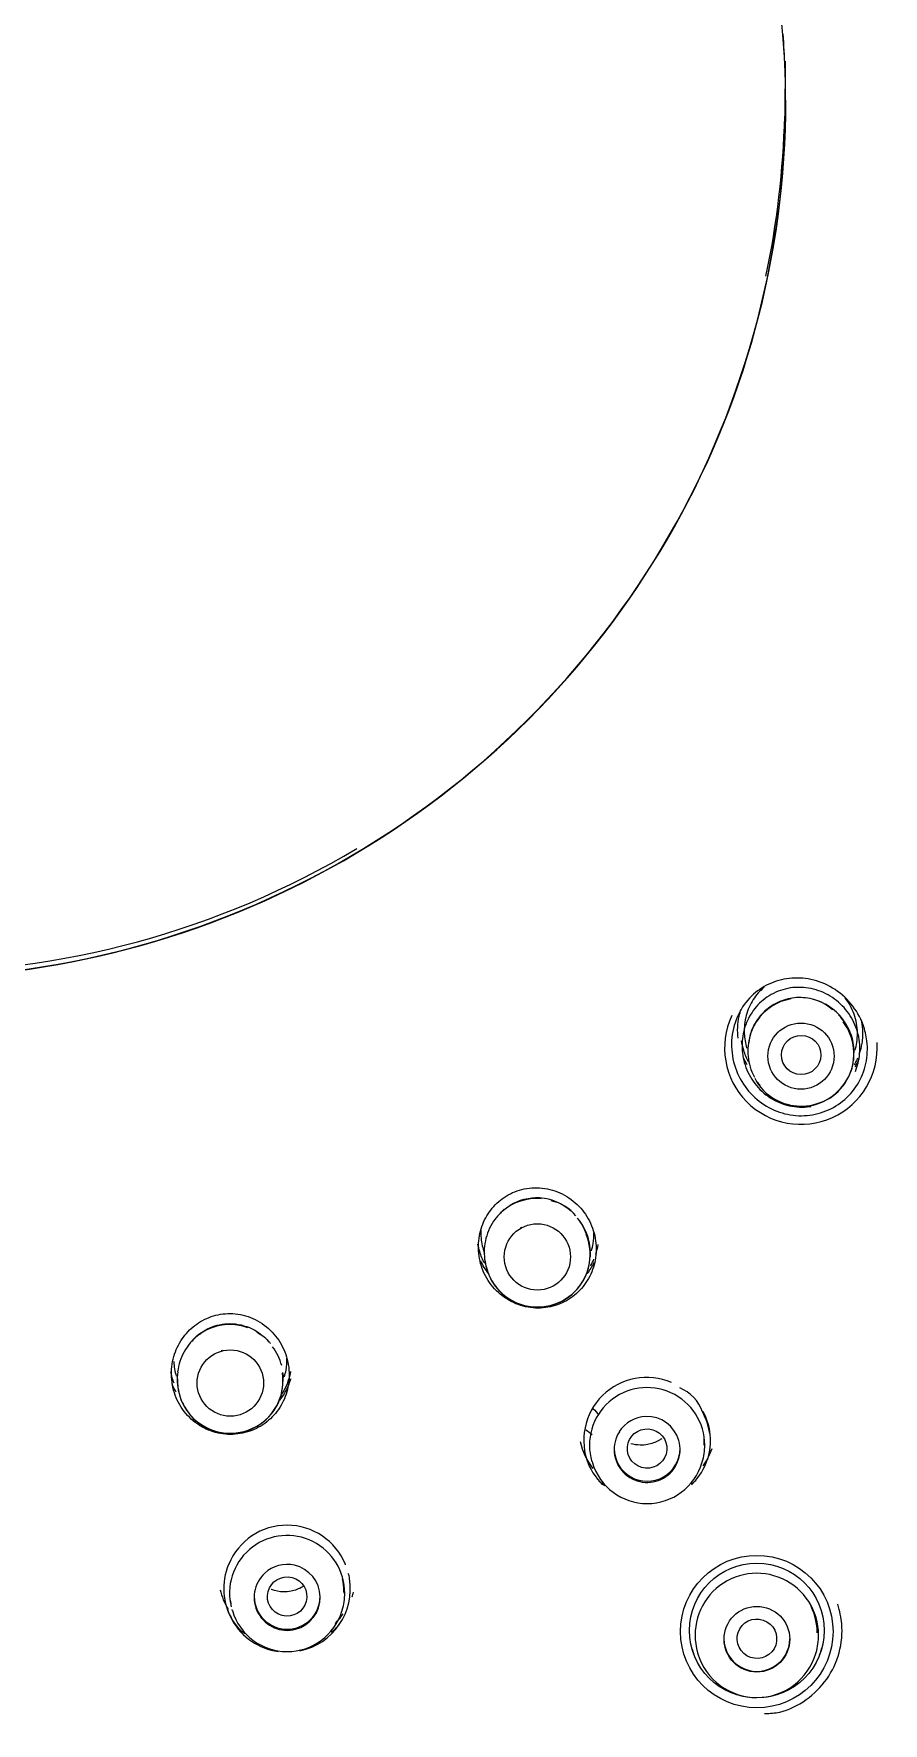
# Model space of a CAD drawing. Header units: millimetres. Extents: x -60 to 7633, y -2614 to 2146.
# Drawn here: x 5512.13 to 5531.48, y 1619.66 to 1658.15 of the extents above; entities that cross this region are included whole.
import ezdxf

# ---------------------------------------------------------------- set-up
doc = ezdxf.new("R2010")
doc.units = ezdxf.units.MM
doc.layers.get('0').update_dxf_attribs({"color": 250})

msp = doc.modelspace()

# ---------------------------------------------------------------- linework, layer by layer
at = {"linetype": 'Continuous'}
for p, q in [((5529.239, 1657.527), (5529.231, 1656.271)), ((5529.084, 1635.413), (5529.062, 1635.391)), ((5530.804, 1634.767), (5530.803, 1634.791)), ((5528.445, 1634.612), (5528.455, 1634.579)), ((5530.76, 1634.567), (5530.763, 1634.577)), ((5523.236, 1630.954), (5523.209, 1630.938)), ((5522.364, 1630.456), (5522.392, 1630.361)), ((5522.44, 1630.025), (5522.447, 1630.003)), ((5524.753, 1629.994), (5524.757, 1630.005)), ((5517.49, 1628.331), (5517.488, 1628.333)), ((5516.424, 1628.149), (5516.394, 1628.141)), ((5515.445, 1627.145), (5515.453, 1627.12)), ((5517.757, 1627.116), (5517.76, 1627.128)), ((5524.842, 1625.619), (5524.852, 1625.584)), ((5527.349, 1625.591), (5527.355, 1625.613)), ((5516.567, 1623.28), (5516.565, 1623.275)), ((5519.228, 1623.271), (5519.226, 1623.276)), ((5516.64, 1622.249), (5516.648, 1622.223)), ((5519.147, 1622.215), (5519.153, 1622.238)), ((5527.246, 1621.265), (5527.254, 1621.238)), ((5529.943, 1621.246), (5529.951, 1621.272))]:
    msp.add_line(p, q, dxfattribs=at)
for centre, radius in [((5529.602, 1634.858), 0.754), ((5523.597, 1630.284), 0.755), ((5516.603, 1627.409), 0.756), ((5528.596, 1621.747), 1.737), ((5528.597, 1621.771), 1.536), ((5528.598, 1621.573), 0.748)]:
    msp.add_circle(centre, radius, dxfattribs=at)
for centre, radius, start, end in [((5509.098, 1656.352), 60.161, 0.4064, 179.5936), ((5509.216, 1656.519), 20.039, 1.7008, 90.3398), ((5509.235, 1656.764), 20.002, 348.0625, 358.5877), ((5509.263, 1655.814), 51.485, 269.8154, 359.7687), ((5509.392, 1655.722), 51.623, 269.6734, 359.8451), ((5509.235, 1656.764), 20.002, 269.6066, 300.8246), ((5529.559, 1635.02), 1.156, 99.1555, 146.4924), ((5529.6, 1635.113), 1.077, 48.0881, 89.5006), ((5529.601, 1635.044), 1.739, 154.9635, 4.1152), ((5529.622, 1634.98), 1.231, 146.5639, 157.7777), ((5529.61, 1634.911), 1.199, 207.7286, 37.5001), ((5529.559, 1634.92), 1.256, 18.9582, 44.1712), ((5529.682, 1634.976), 1.29, 169.4266, 190.9287), ((5529.595, 1634.99), 1.202, 157.7416, 169.3287), ((5529.559, 1634.92), 1.256, 11.3155, 15.6899), ((5529.597, 1634.928), 1.217, 0.0662, 11.3215), ((5529.622, 1634.965), 1.229, 190.9689, 202.2394), ((5529.699, 1634.998), 1.313, 202.28, 208.1439), ((5529.606, 1634.924), 1.206, 230.2175, 342.7223), ((5529.62, 1634.918), 1.193, 338.7908, 348.9975), ((5529.609, 1634.94), 1.206, 213.9346, 218.3052), ((5523.61, 1630.407), 1.222, 131.6644, 142.9596), ((5523.567, 1630.451), 1.161, 84.1627, 131.4999), ((5523.753, 1630.667), 0.905, 37.4811, 79.7462), ((5523.671, 1630.386), 1.286, 154.6917, 176.2542), ((5523.587, 1630.424), 1.193, 142.9229, 154.5807), ((5523.566, 1630.367), 1.238, 29.2733, 40.3549), ((5523.555, 1630.356), 1.253, 356.4841, 29.45), ((5523.599, 1630.336), 1.2, 192.9367, 22.6696), ((5523.615, 1630.391), 1.229, 176.2882, 187.5629), ((5523.702, 1630.403), 1.317, 187.6037, 196.7083), ((5523.599, 1630.35), 1.207, 196.7181, 342.8665), ((5523.568, 1630.363), 1.242, 343.2724, 345.1241), ((5516.614, 1627.537), 1.212, 116.7824, 128.1566), ((5516.588, 1627.576), 1.166, 69.2838, 116.5377), ((5516.646, 1627.512), 1.253, 139.715, 161.8248), ((5516.596, 1627.557), 1.186, 128.1203, 139.8373), ((5516.518, 1627.468), 1.301, 25.6787, 36.2699), ((5516.621, 1627.515), 1.228, 161.6055, 172.8863), ((5516.547, 1627.486), 1.267, 14.6869, 25.5308), ((5516.713, 1627.505), 1.32, 172.9275, 183.338), ((5516.607, 1627.499), 1.214, 183.3497, 194.7171), ((5516.6, 1627.462), 1.202, 178.1916, 8.1218), ((5526.089, 1626.104), 1.435, 66.7511, 202.494), ((5516.674, 1627.515), 1.283, 194.6504, 196.7315), ((5516.604, 1627.474), 1.208, 200.3223, 342.784), ((5516.604, 1627.477), 1.208, 330.2808, 341.6207), ((5526.097, 1625.994), 1.313, 0, 196.7001), ((5526.497, 1626.454), 0.913, 19.1021, 67.9632), ((5516.646, 1627.507), 1.255, 205.5351, 207.6743), ((5516.646, 1627.507), 1.255, 214.9781, 216.4901), ((5526.097, 1625.896), 0.751, 147.3341, 92.2733), ((5526.093, 1625.903), 0.745, 91.9949, 147.6125), ((5525.762, 1625.937), 1.795, 10.3819, 27.0499), ((5526.101, 1626.092), 1.441, 342.9953, 27.7004), ((5524.333, 1625.675), 0.753, 47.3014, 60.9372), ((5526.096, 1626.427), 1.566, 192.9593, 217.8498), ((5526.097, 1625.994), 1.313, 343.1545, 0), ((5526.096, 1626.427), 1.566, 324.7652, 340.9206), ((5526.098, 1626.016), 1.302, 0, 5.7335), ((5526.098, 1626.016), 1.302, 359.1446, 0), ((5526.096, 1626.129), 1.45, 197.9377, 225.6502), ((5526.099, 1625.966), 1.302, 196.6653, 343.3144), ((5526.096, 1626.129), 1.45, 314.3569, 342.7411), ((5526.1, 1626.43), 1.664, 228.8954, 234.6626), ((5526.1, 1626.43), 1.664, 307.2386, 311.9896), ((5517.895, 1622.733), 1.437, 22.203, 157.6284), ((5517.897, 1622.623), 1.313, 0, 190.4067), ((5517.895, 1622.721), 1.442, 157.3763, 262.0062), ((5517.897, 1622.526), 0.751, 132.4608, 77.3035), ((5517.895, 1622.531), 0.747, 77.1157, 132.6487), ((5517.895, 1622.721), 1.442, 281.6169, 9.4124), ((5517.897, 1622.676), 1.294, 0, 12.2233), ((5519.006, 1622.935), 0.312, 3.9986, 25.4228), ((5528.597, 1621.668), 1.407, 0, 196.6259), ((5517.897, 1623.056), 1.567, 193.0969, 210.7199), ((5517.898, 1622.594), 1.303, 185.8183, 192.4181), ((5517.897, 1622.623), 1.313, 342.9494, 0), ((5517.897, 1622.676), 1.294, 358.8065, 0), ((5517.897, 1622.645), 1.302, 0, 6.0776), ((5517.897, 1622.645), 1.302, 359.1345, 0), ((5517.897, 1623.056), 1.567, 340.7425, 344.7375), ((5517.896, 1622.757), 1.451, 197.9065, 225.6836), ((5517.898, 1622.594), 1.303, 196.5232, 343.0774), ((5517.897, 1623.056), 1.567, 314.1557, 324.583), ((5528.597, 1621.723), 1.373, 0, 25.5564), ((5517.899, 1623.059), 1.664, 226.0253, 234.6189), ((5517.899, 1623.059), 1.664, 307.1702, 312.0912), ((5517.896, 1622.757), 1.451, 314.3348, 320.2651), ((5528.597, 1621.668), 1.407, 343.5959, 0), ((5528.597, 1621.723), 1.373, 359.9389, 0), ((5528.597, 1621.804), 1.544, 196.6661, 201.5629), ((5528.597, 1621.804), 1.544, 337.5226, 343.4978), ((5528.597, 1621.644), 1.4, 196.6788, 343.6051)]:
    msp.add_arc(centre, radius, start, end, dxfattribs=at)
for centre, major_axis, start_param, end_param in [((5509.098, 1655.606), (51.65, 0), 0, 3.141593), ((5509.098, 1655.697), (51.15, 0), 0, 3.141593), ((5509.098, 1656.641), (20.155, 0), 3.067602, 6.283185), ((5509.098, 1656.641), (20.155, 0), 0, 0.075268), ((5509.098, 1656.641), (-20.162, 0), 0, 3.141593), ((5526.098, 1625.917), (-0.75, 0), 0, 3.141593), ((5517.897, 1622.545), (0.75, 0), 3.141593, 6.283185), ((5528.598, 1621.585), (-0.75, 0), 0, 3.141593)]:
    msp.add_ellipse(centre, major_axis=major_axis, ratio=0.992546, start_param=start_param, end_param=end_param, dxfattribs=at)
for centre, major_axis, ratio in [((5509.098, 1655.559), (51.15, 0), 0.992546), ((5509.098, 1655.41), (47.938, 0), 0.992546), ((5509.098, 1655.388), (47.807, 0), 0.992546), ((5529.607, 1634.884), (0.45, -0.005), 0.992544), ((5526.097, 1625.917), (-0.449, 0.038), 0.993119), ((5517.897, 1622.546), (-0.449, 0.024), 0.993676), ((5528.598, 1621.584), (-0.391, 0.227), 0.992529)]:
    msp.add_ellipse(centre, major_axis=major_axis, ratio=ratio, dxfattribs=at)
for points, knots in [([(5522.843, 1481.091), (5522.843, 1481.571), (5522.844, 1482.775), (5522.847, 1485.179), (5522.852, 1488.282), (5522.86, 1491.89), (5522.875, 1497.224), (5522.904, 1504.223), (5522.957, 1512.406), (5523.028, 1520.179), (5523.116, 1527.296), (5523.224, 1533.929), (5523.356, 1540.332), (5523.513, 1546.396), (5523.697, 1552.054), (5523.894, 1556.945), (5524.099, 1561.14), (5524.309, 1564.719), (5524.54, 1568.027), (5524.795, 1571.051), (5525.08, 1573.799), (5525.36, 1576.03), (5525.652, 1577.972), (5525.994, 1579.894), (5526.451, 1582.005), (5527.09, 1584.359), (5528.015, 1587.045), (5529.302, 1589.972), (5530.993, 1593.048), (5533.052, 1596.171), (5535.221, 1599.006), (5537.421, 1601.592), (5539.507, 1603.861), (5541.576, 1605.962), (5543.425, 1607.744), (5544.898, 1609.124), (5546.109, 1610.246), (5547.238, 1611.292), (5548.45, 1612.428), (5549.874, 1613.797), (5551.616, 1615.548), (5553.736, 1617.838), (5555.92, 1620.453), (5558.058, 1623.335), (5560.07, 1626.408), (5562.089, 1629.95), (5564.08, 1634.013), (5565.985, 1638.661), (5567.444, 1643.331), (5568.42, 1647.871), (5569.078, 1652.281), (5569.194, 1655.072), (5569.257, 1656.787)], [0, 0, 0, 0, 0.006885, 0.020348, 0.037071, 0.056252, 0.077204, 0.121363, 0.166767, 0.206433, 0.244124, 0.279166, 0.311202, 0.345255, 0.374956, 0.400588, 0.422548, 0.441276, 0.457212, 0.474898, 0.489196, 0.500836, 0.510402, 0.5202, 0.531676, 0.544493, 0.558717, 0.57652, 0.594951, 0.614189, 0.635771, 0.651589, 0.668167, 0.684833, 0.698592, 0.709103, 0.716983, 0.724876, 0.733545, 0.74335, 0.756191, 0.772621, 0.792707, 0.810076, 0.829411, 0.850873, 0.874706, 0.901154, 0.930588, 0.95212, 0.975217, 1, 1, 1, 1]), ([(5531.105, 1635.206), (5531.125, 1635.035), (5531.117, 1634.858), (5531.08, 1634.69), (5531.044, 1634.522), (5530.978, 1634.358), (5530.887, 1634.212), (5530.798, 1634.067), (5530.682, 1633.937), (5530.55, 1633.831), (5530.42, 1633.726), (5530.269, 1633.642), (5530.111, 1633.586), (5529.952, 1633.53), (5529.782, 1633.501), (5529.614, 1633.5), (5529.444, 1633.499), (5529.272, 1633.528), (5529.111, 1633.582), (5528.947, 1633.638), (5528.79, 1633.723), (5528.653, 1633.829), (5528.512, 1633.938), (5528.388, 1634.073), (5528.29, 1634.222), (5528.189, 1634.376), (5528.113, 1634.549), (5528.069, 1634.727), (5528.024, 1634.908), (5528.009, 1635.099), (5528.028, 1635.285), (5528.047, 1635.466), (5528.098, 1635.647), (5528.178, 1635.81), (5528.253, 1635.964), (5528.356, 1636.107), (5528.478, 1636.225), (5528.593, 1636.337), (5528.729, 1636.431), (5528.874, 1636.498), (5529.018, 1636.566), (5529.175, 1636.61), (5529.332, 1636.628), (5529.497, 1636.647), (5529.666, 1636.638), (5529.828, 1636.604), (5530.001, 1636.567), (5530.169, 1636.501), (5530.321, 1636.41), (5530.479, 1636.316), (5530.623, 1636.192), (5530.741, 1636.05), (5530.859, 1635.907), (5530.955, 1635.742), (5531.019, 1635.568), (5531.061, 1635.451), (5531.09, 1635.329), (5531.105, 1635.206)], [0, 0, 0, 0, 0.052521, 0.052521, 0.052521, 0.105091, 0.105091, 0.105091, 0.157049, 0.157049, 0.157049, 0.208513, 0.208513, 0.208513, 0.260176, 0.260176, 0.260176, 0.31254, 0.31254, 0.31254, 0.36602, 0.36602, 0.36602, 0.42105, 0.42105, 0.42105, 0.477739, 0.477739, 0.477739, 0.535038, 0.535038, 0.535038, 0.590781, 0.590781, 0.590781, 0.642994, 0.642994, 0.642994, 0.692346, 0.692346, 0.692346, 0.741634, 0.741634, 0.741634, 0.79331, 0.79331, 0.79331, 0.848311, 0.848311, 0.848311, 0.905426, 0.905426, 0.905426, 0.962336, 0.962336, 0.962336, 1, 1, 1, 1]), ([(5530.935, 1635.181), (5530.917, 1635.335), (5530.873, 1635.488), (5530.807, 1635.627), (5530.74, 1635.766), (5530.65, 1635.895), (5530.544, 1636.004), (5530.435, 1636.116), (5530.306, 1636.21), (5530.168, 1636.279), (5530.027, 1636.35), (5529.872, 1636.397), (5529.716, 1636.416), (5529.559, 1636.435), (5529.397, 1636.425), (5529.243, 1636.387), (5529.097, 1636.35), (5528.953, 1636.286), (5528.827, 1636.199), (5528.709, 1636.118), (5528.603, 1636.014), (5528.517, 1635.898), (5528.435, 1635.785), (5528.37, 1635.657), (5528.327, 1635.525), (5528.282, 1635.389), (5528.259, 1635.244), (5528.259, 1635.102), (5528.258, 1634.951), (5528.282, 1634.798), (5528.328, 1634.656), (5528.377, 1634.505), (5528.453, 1634.361), (5528.549, 1634.236), (5528.646, 1634.108), (5528.767, 1633.996), (5528.902, 1633.91), (5529.035, 1633.825), (5529.185, 1633.762), (5529.34, 1633.728), (5529.489, 1633.694), (5529.648, 1633.688), (5529.8, 1633.708), (5529.813, 1633.709), (5529.825, 1633.711), (5529.838, 1633.713)], [0, 0, 0, 0, 0.0543518, 0.0543518, 0.0543518, 0.1086308, 0.1086308, 0.1086308, 0.164191, 0.164191, 0.164191, 0.2211412, 0.2211412, 0.2211412, 0.278179, 0.278179, 0.278179, 0.3324482, 0.3324482, 0.3324482, 0.3831922, 0.3831922, 0.3831922, 0.432044, 0.432044, 0.432044, 0.4822299, 0.4822299, 0.4822299, 0.5355514, 0.5355514, 0.5355514, 0.5917937, 0.5917937, 0.5917937, 0.6489428, 0.6489428, 0.6489428, 0.7051626, 0.7051626, 0.7051626, 0.7596743, 0.7596743, 0.7596743, 0.7641944, 0.7641944, 0.7641944, 0.7641944]), ([(5528.761, 1636.427), (5528.667, 1636.347), (5528.583, 1636.252), (5528.516, 1636.147), (5528.445, 1636.036), (5528.39, 1635.912), (5528.356, 1635.785), (5528.321, 1635.653), (5528.306, 1635.513), (5528.312, 1635.377), (5528.317, 1635.264), (5528.336, 1635.151), (5528.369, 1635.042)], [0.3900375, 0.3900375, 0.3900375, 0.3900375, 0.4351335, 0.4351335, 0.4351335, 0.4830346, 0.4830346, 0.4830346, 0.533064, 0.533064, 0.533064, 0.5747629, 0.5747629, 0.5747629, 0.5747629]), ([(5528.17, 1635.267), (5528.151, 1635.43), (5528.158, 1635.6), (5528.194, 1635.762), (5528.206, 1635.818), (5528.222, 1635.874), (5528.241, 1635.929)], [0, 0, 0, 0, 0.05436802, 0.05436802, 0.05436802, 0.07329127, 0.07329127, 0.07329127, 0.07329127]), ([(5530.804, 1634.767), (5530.811, 1634.912), (5530.819, 1635.159), (5530.676, 1635.55), (5530.415, 1635.889), (5530.039, 1636.127), (5529.613, 1636.215), (5529.206, 1636.158), (5528.842, 1635.968), (5528.585, 1635.684), (5528.445, 1635.395), (5528.424, 1635.239), (5528.415, 1635.171)], [0, 0, 0, 0, 0.103092, 0.205355, 0.315517, 0.441505, 0.553251, 0.656121, 0.759186, 0.866782, 0.95079, 1, 1, 1, 1]), ([(5530.874, 1635.165), (5530.896, 1635.309), (5530.894, 1635.46), (5530.868, 1635.603), (5530.842, 1635.746), (5530.792, 1635.886), (5530.723, 1636.013), (5530.69, 1636.073), (5530.652, 1636.13), (5530.611, 1636.184)], [0, 0, 0, 0, 0.0531268, 0.0531268, 0.0531268, 0.106173, 0.106173, 0.106173, 0.1312236, 0.1312236, 0.1312236, 0.1312236]), ([(5530.966, 1635.7), (5530.984, 1635.623), (5530.996, 1635.545), (5531.002, 1635.466), (5531.009, 1635.36), (5531.004, 1635.253), (5530.988, 1635.148)], [0.93755948, 0.93755948, 0.93755948, 0.93755948, 0.96420695, 0.96420695, 0.96420695, 1, 1, 1, 1]), ([(5528.408, 1634.725), (5528.363, 1634.81), (5528.325, 1634.899), (5528.297, 1634.99), (5528.276, 1635.059), (5528.26, 1635.131), (5528.249, 1635.204)], [0.39178459, 0.39178459, 0.39178459, 0.39178459, 0.42461828, 0.42461828, 0.42461828, 0.44967199, 0.44967199, 0.44967199, 0.44967199]), ([(5530.841, 1634.511), (5530.893, 1634.637), (5530.926, 1634.773), (5530.938, 1634.909), (5530.946, 1634.999), (5530.945, 1635.091), (5530.935, 1635.181)], [0.92068518, 0.92068518, 0.92068518, 0.92068518, 0.96844608, 0.96844608, 0.96844608, 1, 1, 1, 1]), ([(5530.891, 1634.812), (5530.876, 1634.777), (5530.859, 1634.742), (5530.841, 1634.709), (5530.832, 1634.692), (5530.823, 1634.675), (5530.813, 1634.659)], [0.03948877, 0.03948877, 0.03948877, 0.03948877, 0.05235275, 0.05235275, 0.05235275, 0.05884977, 0.05884977, 0.05884977, 0.05884977]), ([(5524.931, 1630.594), (5524.916, 1630.751), (5524.874, 1630.907), (5524.808, 1631.049), (5524.743, 1631.191), (5524.652, 1631.323), (5524.545, 1631.436), (5524.435, 1631.55), (5524.305, 1631.647), (5524.164, 1631.718), (5524.022, 1631.789), (5523.865, 1631.836), (5523.706, 1631.853), (5523.552, 1631.87), (5523.392, 1631.859), (5523.241, 1631.82), (5523.1, 1631.784), (5522.963, 1631.722), (5522.841, 1631.64), (5522.725, 1631.561), (5522.621, 1631.462), (5522.536, 1631.351), (5522.45, 1631.239), (5522.381, 1631.111), (5522.334, 1630.979), (5522.285, 1630.838), (5522.257, 1630.688), (5522.254, 1630.54), (5522.251, 1630.383), (5522.274, 1630.224), (5522.322, 1630.075), (5522.371, 1629.922), (5522.447, 1629.776), (5522.545, 1629.648), (5522.643, 1629.521), (5522.764, 1629.41), (5522.899, 1629.325), (5523.03, 1629.242), (5523.178, 1629.181), (5523.33, 1629.148), (5523.477, 1629.115), (5523.633, 1629.109), (5523.784, 1629.128), (5523.931, 1629.147), (5524.077, 1629.193), (5524.21, 1629.26), (5524.342, 1629.327), (5524.463, 1629.418), (5524.565, 1629.525), (5524.667, 1629.631), (5524.752, 1629.757), (5524.814, 1629.891), (5524.876, 1630.026), (5524.915, 1630.174), (5524.93, 1630.321), (5524.94, 1630.412), (5524.94, 1630.503), (5524.931, 1630.594)], [0, 0, 0, 0, 0.055501, 0.055501, 0.055501, 0.110932, 0.110932, 0.110932, 0.167555, 0.167555, 0.167555, 0.22469, 0.22469, 0.22469, 0.280079, 0.280079, 0.280079, 0.331523, 0.331523, 0.331523, 0.380572, 0.380572, 0.380572, 0.430143, 0.430143, 0.430143, 0.482621, 0.482621, 0.482621, 0.538279, 0.538279, 0.538279, 0.595386, 0.595386, 0.595386, 0.652089, 0.652089, 0.652089, 0.706936, 0.706936, 0.706936, 0.760327, 0.760327, 0.760327, 0.812714, 0.812714, 0.812714, 0.864488, 0.864488, 0.864488, 0.916233, 0.916233, 0.916233, 0.968343, 0.968343, 0.968343, 1, 1, 1, 1]), ([(5522.742, 1631.275), (5522.758, 1631.291), (5522.79, 1631.323), (5522.824, 1631.353), (5522.843, 1631.368)], [0.61677257, 0.61677257, 0.61677257, 0.61677257, 0.6255187, 0.63488082, 0.63488082, 0.63488082, 0.63488082]), ([(5522.976, 1631.462), (5523.177, 1631.583), (5523.497, 1631.666), (5523.873, 1631.604), (5524.123, 1631.511), (5524.282, 1631.405), (5524.366, 1631.33)], [0.6563785, 0.6563785, 0.6563785, 0.6563785, 0.7490485, 0.7807198, 0.8125198, 0.8583262, 0.8583262, 0.8583262, 0.8583262]), ([(5522.307, 1630.892), (5522.306, 1630.859), (5522.306, 1630.827), (5522.307, 1630.795), (5522.312, 1630.681), (5522.331, 1630.566), (5522.364, 1630.455)], [0.52321305, 0.52321305, 0.52321305, 0.52321305, 0.53500725, 0.53500725, 0.53500725, 0.57745301, 0.57745301, 0.57745301, 0.57745301]), ([(5522.399, 1630.132), (5522.352, 1630.218), (5522.313, 1630.31), (5522.284, 1630.403), (5522.267, 1630.46), (5522.253, 1630.518), (5522.243, 1630.577)], [0.38895064, 0.38895064, 0.38895064, 0.38895064, 0.42264578, 0.42264578, 0.42264578, 0.44305146, 0.44305146, 0.44305146, 0.44305146]), ([(5522.503, 1629.884), (5522.497, 1629.891), (5522.492, 1629.898), (5522.487, 1629.904), (5522.415, 1629.994), (5522.354, 1630.093), (5522.304, 1630.196)], [0.90450671, 0.90450671, 0.90450671, 0.90450671, 0.90737311, 0.90737311, 0.90737311, 0.94517416, 0.94517416, 0.94517416, 0.94517416]), ([(5524.879, 1630.232), (5524.863, 1630.196), (5524.846, 1630.16), (5524.827, 1630.125), (5524.819, 1630.111), (5524.811, 1630.096), (5524.802, 1630.081)], [0.03928966, 0.03928966, 0.03928966, 0.03928966, 0.05273628, 0.05273628, 0.05273628, 0.05843172, 0.05843172, 0.05843172, 0.05843172]), ([(5517.939, 1627.71), (5517.926, 1627.87), (5517.885, 1628.028), (5517.82, 1628.173), (5517.755, 1628.319), (5517.665, 1628.454), (5517.556, 1628.569), (5517.446, 1628.685), (5517.314, 1628.783), (5517.17, 1628.854), (5517.029, 1628.924), (5516.873, 1628.97), (5516.716, 1628.986), (5516.568, 1629.001), (5516.414, 1628.99), (5516.269, 1628.953), (5516.132, 1628.918), (5515.999, 1628.86), (5515.881, 1628.783), (5515.763, 1628.707), (5515.657, 1628.61), (5515.57, 1628.502), (5515.478, 1628.388), (5515.404, 1628.258), (5515.352, 1628.122), (5515.297, 1627.977), (5515.267, 1627.821), (5515.261, 1627.666), (5515.256, 1627.506), (5515.279, 1627.342), (5515.328, 1627.189), (5515.377, 1627.037), (5515.454, 1626.89), (5515.552, 1626.763), (5515.648, 1626.638), (5515.768, 1626.529), (5515.901, 1626.445), (5516.03, 1626.363), (5516.175, 1626.303), (5516.324, 1626.27), (5516.47, 1626.238), (5516.623, 1626.23), (5516.772, 1626.249), (5516.919, 1626.267), (5517.065, 1626.31), (5517.197, 1626.376), (5517.329, 1626.442), (5517.452, 1626.531), (5517.555, 1626.636), (5517.659, 1626.742), (5517.746, 1626.867), (5517.81, 1627), (5517.874, 1627.135), (5517.917, 1627.283), (5517.934, 1627.432), (5517.945, 1627.524), (5517.947, 1627.618), (5517.939, 1627.71)], [0, 0, 0, 0, 0.056519, 0.056519, 0.056519, 0.112996, 0.112996, 0.112996, 0.17013, 0.17013, 0.17013, 0.226171, 0.226171, 0.226171, 0.278678, 0.278678, 0.278678, 0.32815, 0.32815, 0.32815, 0.377313, 0.377313, 0.377313, 0.428844, 0.428844, 0.428844, 0.483774, 0.483774, 0.483774, 0.540774, 0.540774, 0.540774, 0.597593, 0.597593, 0.597593, 0.653135, 0.653135, 0.653135, 0.706786, 0.706786, 0.706786, 0.759355, 0.759355, 0.759355, 0.811261, 0.811261, 0.811261, 0.862955, 0.862955, 0.862955, 0.914885, 0.914885, 0.914885, 0.967555, 0.967555, 0.967555, 1, 1, 1, 1]), ([(5515.734, 1628.378), (5515.754, 1628.4), (5515.883, 1628.536), (5516.18, 1628.721), (5516.675, 1628.798), (5517.136, 1628.661), (5517.4, 1628.451), (5517.501, 1628.328), (5517.517, 1628.308)], [0.6109133, 0.6109133, 0.6109133, 0.6109133, 0.6230911, 0.6861314, 0.7492629, 0.8212944, 0.8755127, 0.8858382, 0.8858382, 0.8858382, 0.8858382]), ([(5515.322, 1627.407), (5515.305, 1627.45), (5515.29, 1627.494), (5515.277, 1627.538), (5515.265, 1627.58), (5515.255, 1627.622), (5515.246, 1627.666)], [0.40657836, 0.40657836, 0.40657836, 0.40657836, 0.4223234, 0.4223234, 0.4223234, 0.43733959, 0.43733959, 0.43733959, 0.43733959]), ([(5517.978, 1627.506), (5517.952, 1627.421), (5517.919, 1627.338), (5517.879, 1627.259), (5517.836, 1627.176), (5517.785, 1627.095), (5517.726, 1627.021)], [0.5699015, 0.5699015, 0.5699015, 0.5699015, 0.59868651, 0.59868651, 0.59868651, 0.6293258, 0.6293258, 0.6293258, 0.6293258]), ([(5517.976, 1627.676), (5517.949, 1627.522), (5517.895, 1627.371), (5517.819, 1627.234), (5517.798, 1627.196), (5517.775, 1627.16), (5517.751, 1627.124)], [0, 0, 0, 0, 0.05331612, 0.05331612, 0.05331612, 0.067876, 0.067876, 0.067876, 0.067876]), ([(5526.429, 1626.14), (5526.409, 1626.126), (5526.388, 1626.113), (5526.366, 1626.101), (5526.286, 1626.056), (5526.197, 1626.024), (5526.106, 1626.008), (5526.051, 1625.998), (5525.995, 1625.994), (5525.939, 1625.995)], [0.90194897, 0.90194897, 0.90194897, 0.90194897, 0.91598504, 0.91598504, 0.91598504, 0.96839251, 0.96839251, 0.96839251, 1, 1, 1, 1]), ([(5517.815, 1622.651), (5517.722, 1622.652), (5517.628, 1622.67), (5517.541, 1622.702), (5517.538, 1622.703), (5517.534, 1622.704), (5517.531, 1622.706)], [0, 0, 0, 0, 0.05286679, 0.05286679, 0.05286679, 0.05490459, 0.05490459, 0.05490459, 0.05490459]), ([(5518.27, 1622.78), (5518.262, 1622.774), (5518.253, 1622.77), (5518.245, 1622.765), (5518.165, 1622.718), (5518.076, 1622.684), (5517.985, 1622.666), (5517.929, 1622.655), (5517.872, 1622.65), (5517.815, 1622.651)], [0.90982419, 0.90982419, 0.90982419, 0.90982419, 0.91524574, 0.91524574, 0.91524574, 0.96798747, 0.96798747, 0.96798747, 1, 1, 1, 1]), ([(5528.775, 1619.878), (5528.901, 1619.884), (5529.219, 1619.901), (5529.744, 1620.172), (5530.22, 1620.643), (5530.507, 1621.251), (5530.566, 1621.868), (5530.483, 1622.209), (5530.44, 1622.371)], [0, 0, 0, 0, 0.09933, 0.291397, 0.483422, 0.675397, 0.867352, 1, 1, 1, 1])]:
    msp.add_open_spline(points, degree=3, knots=knots, dxfattribs=at)
for points in [[(5530.834, 1634.99), (5530.852, 1635.047), (5530.865, 1635.106), (5530.874, 1635.165)], [(5530.988, 1635.148), (5530.975, 1635.066), (5530.955, 1634.986), (5530.928, 1634.908)], [(5528.373, 1634.663), (5528.343, 1634.714), (5528.316, 1634.766), (5528.292, 1634.821)], [(5530.904, 1634.75), (5530.882, 1634.703), (5530.857, 1634.657), (5530.83, 1634.612)], [(5524.552, 1631.116), (5524.639, 1630.99), (5524.703, 1630.846), (5524.74, 1630.697)], [(5524.828, 1630.42), (5524.845, 1630.475), (5524.858, 1630.532), (5524.867, 1630.588)], [(5524.867, 1630.588), (5524.88, 1630.671), (5524.886, 1630.755), (5524.883, 1630.839)], [(5524.977, 1630.566), (5524.965, 1630.489), (5524.946, 1630.413), (5524.92, 1630.339)], [(5524.885, 1630.153), (5524.843, 1630.067), (5524.792, 1629.985), (5524.733, 1629.909)], [(5517.488, 1628.333), (5517.478, 1628.377), (5517.383, 1628.455), (5517.205, 1628.567)], [(5515.315, 1627.898), (5515.32, 1627.787), (5515.339, 1627.675), (5515.371, 1627.568)], [(5517.871, 1627.704), (5517.886, 1627.793), (5517.893, 1627.884), (5517.89, 1627.974)], [(5517.799, 1627.393), (5517.816, 1627.54), (5517.816, 1627.626), (5517.797, 1627.65)], [(5517.834, 1627.55), (5517.849, 1627.601), (5517.862, 1627.652), (5517.871, 1627.704)], [(5515.369, 1627.199), (5515.333, 1627.262), (5515.301, 1627.326), (5515.274, 1627.393)], [(5517.762, 1627.134), (5517.77, 1627.178), (5517.776, 1627.22), (5517.782, 1627.258)], [(5524.868, 1626.822), (5524.916, 1626.778), (5524.957, 1626.729), (5524.99, 1626.675)], [(5525.939, 1625.995), (5525.868, 1625.997), (5525.798, 1626.009), (5525.73, 1626.028)]]:
    msp.add_open_spline(points, degree=3, dxfattribs=at)

doc.saveas('drawing.dxf')
